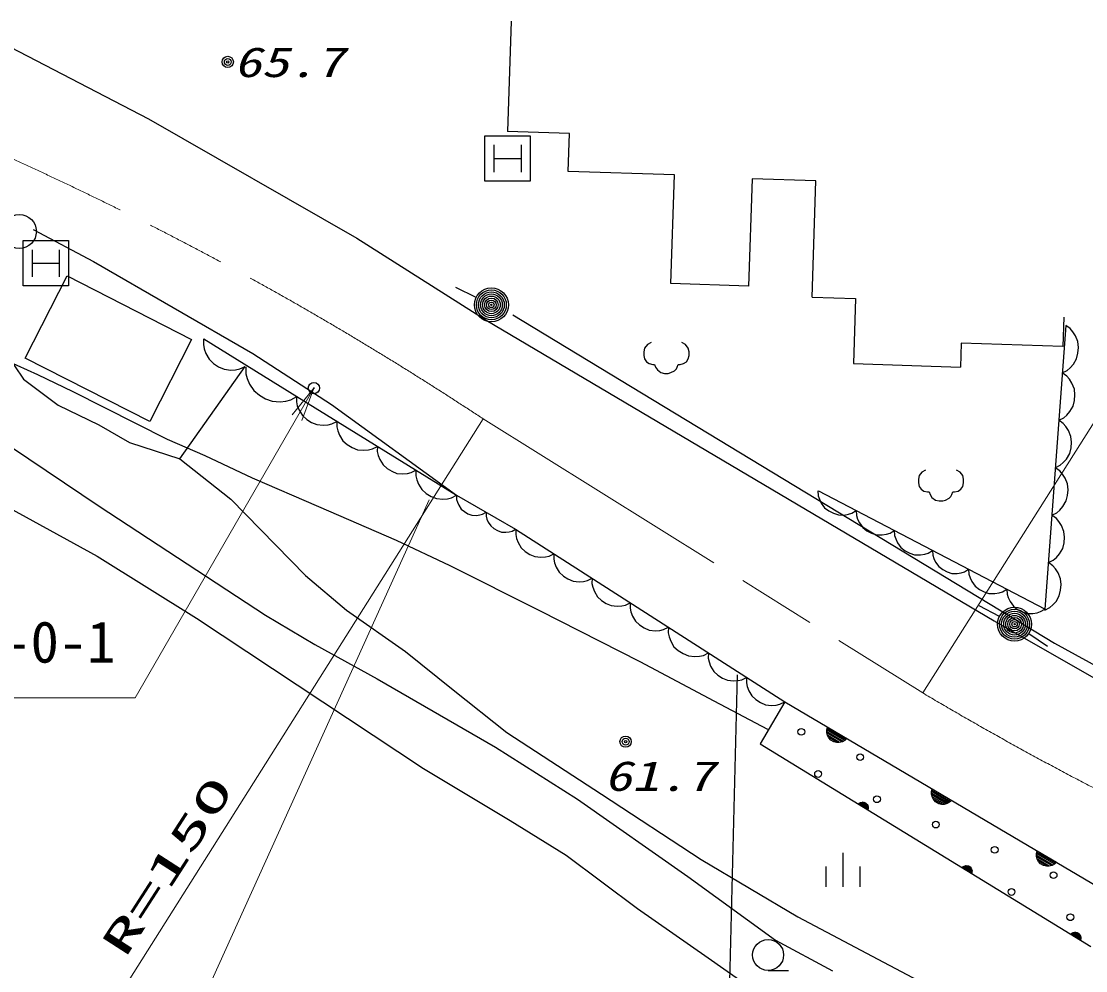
# Model space of a CAD drawing. Units: millimetres, scale not verified. Extents: x 40000 to 680000, y 20000 to 380000.
# Drawn here: x 282256 to 329242, y 264616 to 306535 of the extents above; entities that cross this region are included whole.
import ezdxf
from ezdxf.enums import TextEntityAlignment as Align

# ---------------------------------------------------------------- set-up
doc = ezdxf.new("R2010")
doc.units = ezdxf.units.MM
doc.header["$LTSCALE"] = 1000
doc.header["$PDMODE"] = 32
doc.header["$PDSIZE"] = 500
doc.linetypes.add('CHAIN', pattern=[18.5, 12, -1.5, 3.5, -1.5])
doc.linetypes.add('DASHED', pattern=[7.5, 6, -1.5])
for name, color, linetype, lineweight in [('M-BGD', 7, 'Continuous', 25), ('M-BMK', 2, 'CHAIN', 13), ('M-BMK-SRVR', 3, 'Continuous', 25), ('M-STR-HTXT', 7, 'Continuous', 13), ('M-STR-STRC', 7, 'Continuous', 25)]:
    doc.layers.add(name, color=color, linetype=linetype, lineweight=lineweight)
doc.layers.add('M-OTRS', color=6, linetype='Continuous')
doc.styles.add('ＭＳ ゴシック', font='')
doc.styles.get('ＭＳ ゴシック').set_extended_font_data('MS Gothic')

# ---------------------------------------------------------------- blocks, each defined once
blk = doc.blocks.new('open_arrow')
at = {"color": 0, "linetype": 'Continuous', "lineweight": -2}
blk.add_lwpolyline([(7.5, 1.25), (0, 0), (7.5, -1.25)], dxfattribs=at)

msp = doc.modelspace()

# ---------------------------------------------------------------- linework, layer by layer
at = {"layer": 'M-BGD'}
for p, q in [((303879, 306535), (303717, 301666)), ((281388, 305595), (287878, 302233)), ((287878, 302233), (297066, 296954)), ((306454, 301575), (303717, 301666)), ((306399, 299905), (306454, 301575)), ((311087, 299750), (306399, 299905)), ((310928, 294957), (311087, 299750)), ((314516, 299579), (314359, 294843)), ((317330, 299486), (314516, 299579)), ((317160, 294359), (317330, 299486)), ((282778, 297341), (285437, 295933)), ((297066, 296954), (302784, 293344)), ((285437, 295933), (292474, 291867)), ((282432, 291661), (284284, 295291)), ((284284, 295291), (289776, 292489)), ((302332, 294345), (301434, 294784)), ((314359, 294843), (310928, 294957)), ((317160, 294359), (319086, 294295)), ((319086, 294295), (318991, 291428)), ((302784, 293344), (313594, 286938)), ((303948, 293574), (327871, 279072)), ((328280, 293466), (328237, 292174)), ((328358, 293106), (327442, 280584)), ((328559, 292965), (328358, 293106)), ((328675, 292830), (328559, 292965)), ((328789, 292653), (328675, 292830)), ((289776, 292489), (287924, 288859)), ((290305, 292516), (290293, 292260)), ((290293, 292260), (290329, 292076)), ((290313, 292511), (294417, 289970)), ((309893, 292266), (309773, 292106)), ((310053, 292346), (309893, 292266)), ((311574, 292266), (311414, 292346)), ((311694, 292106), (311574, 292266)), ((323746, 292323), (323711, 291271)), ((328237, 292174), (323746, 292323)), ((328896, 292392), (328789, 292653)), ((328919, 292138), (328896, 292392)), ((290329, 292076), (290402, 291869)), ((290402, 291869), (290548, 291612)), ((292474, 291867), (295946, 289615)), ((309773, 292106), (309733, 291946)), ((309733, 291946), (309733, 291786)), ((309733, 291786), (309773, 291626)), ((311734, 291946), (311694, 292106)), ((311694, 291625), (311734, 291786)), ((311734, 291786), (311734, 291946)), ((328841, 291638), (328901, 291887)), ((328901, 291887), (328919, 292138)), ((281606, 291556), (282970, 290936)), ((287924, 288859), (282432, 291661)), ((290548, 291612), (290743, 291429)), ((290743, 291429), (290963, 291282)), ((309773, 291626), (309853, 291505)), ((309853, 291505), (309973, 291425)), ((309973, 291425), (310133, 291385)), ((310133, 291385), (310213, 291385)), ((310213, 291385), (310253, 291265)), ((311213, 291265), (311254, 291385)), ((311254, 291385), (311334, 291385)), ((311334, 291385), (311494, 291425)), ((311494, 291425), (311614, 291505)), ((311614, 291505), (311694, 291625)), ((318991, 291428), (323711, 291271)), ((328559, 291238), (328697, 291396)), ((328697, 291396), (328841, 291638)), ((282970, 290936), (284533, 290192)), ((290963, 291282), (291207, 291172)), ((291207, 291172), (291500, 291135)), ((291500, 291135), (291719, 291147)), ((291719, 291147), (291902, 291183)), ((291902, 291183), (292134, 291293)), ((292168, 291274), (292172, 290970)), ((292172, 290970), (292229, 290757)), ((310253, 291265), (310333, 291145)), ((310333, 291145), (310493, 291025)), ((310493, 291025), (310653, 290985)), ((310653, 290985), (310813, 290985)), ((310813, 290985), (310933, 291025)), ((310933, 291025), (311093, 291105)), ((311093, 291105), (311173, 291185)), ((311173, 291185), (311213, 291265)), ((328205, 291011), (328424, 291121)), ((328405, 290870), (328205, 291011)), ((328522, 290735), (328405, 290870)), ((328424, 291121), (328559, 291238)), ((292229, 290757), (292331, 290518)), ((292331, 290518), (292522, 290227)), ((328635, 290558), (328522, 290735)), ((328743, 290298), (328635, 290558)), ((284533, 290192), (288702, 288083)), ((292522, 290227), (292766, 290025)), ((292766, 290025), (293036, 289869)), ((294152, 289823), (294417, 289970)), ((294404, 289978), (294400, 289733)), ((294417, 289970), (301460, 285607)), ((328766, 290043), (328743, 290298)), ((328748, 289792), (328766, 290043)), ((293036, 289869), (293332, 289757)), ((293332, 289757), (293681, 289736)), ((293681, 289736), (293939, 289766)), ((293939, 289766), (294152, 289823)), ((294400, 289733), (294441, 289560)), ((294441, 289560), (294518, 289364)), ((295946, 289615), (301460, 285607)), ((328543, 289302), (328687, 289544)), ((328687, 289544), (328748, 289792)), ((294518, 289364), (294665, 289125)), ((294665, 289125), (294858, 288956)), ((328052, 288917), (328271, 289027)), ((328271, 289027), (328405, 289143)), ((328405, 289143), (328543, 289302)), ((294858, 288956), (295072, 288823)), ((295072, 288823), (295308, 288726)), ((295308, 288726), (295589, 288701)), ((295589, 288701), (295798, 288719)), ((295798, 288719), (295971, 288760)), ((295971, 288760), (296189, 288872)), ((296189, 288872), (296186, 288627)), ((296186, 288627), (296226, 288454)), ((328252, 288776), (328052, 288917)), ((328369, 288641), (328252, 288776)), ((328482, 288464), (328369, 288641)), ((288702, 288083), (290364, 287363)), ((296226, 288454), (296303, 288258)), ((296303, 288258), (296451, 288018)), ((328589, 288203), (328482, 288464)), ((328613, 287949), (328589, 288203)), ((281822, 287731), (285699, 285126)), ((296451, 288018), (296643, 287850)), ((296643, 287850), (296857, 287717)), ((296857, 287717), (297093, 287620)), ((297093, 287620), (297374, 287595)), ((297374, 287595), (297583, 287613)), ((297583, 287613), (297757, 287654)), ((297757, 287654), (297974, 287766)), ((297974, 287766), (297971, 287533)), ((328534, 287449), (328594, 287698)), ((328594, 287698), (328613, 287949)), ((290364, 287363), (292445, 286379)), ((297971, 287533), (298010, 287368)), ((298010, 287368), (298083, 287182)), ((298083, 287182), (298224, 286953)), ((328252, 287049), (328390, 287207)), ((328390, 287207), (328534, 287449)), ((298224, 286953), (298407, 286793)), ((298407, 286793), (298611, 286666)), ((298611, 286666), (298836, 286574)), ((299467, 286606), (299675, 286713)), ((299675, 286713), (299671, 286468)), ((313594, 286938), (325196, 280064)), ((322014, 286635), (321894, 286475)), ((322174, 286715), (322014, 286635)), ((323694, 286635), (323534, 286715)), ((323814, 286475), (323694, 286635)), ((327899, 286822), (328117, 286932)), ((328099, 286681), (327899, 286822)), ((328215, 286546), (328099, 286681)), ((328117, 286932), (328252, 287049)), ((292445, 286379), (295383, 285108)), ((298836, 286574), (299103, 286550)), ((299103, 286550), (299302, 286567)), ((299302, 286567), (299467, 286606)), ((299671, 286468), (299712, 286295)), ((299712, 286295), (299788, 286099)), ((321894, 286475), (321854, 286315)), ((321854, 286315), (321854, 286155)), ((321854, 286155), (321894, 285995)), ((323854, 286315), (323814, 286475)), ((323814, 285995), (323854, 286155)), ((323854, 286155), (323854, 286315)), ((328329, 286369), (328215, 286546)), ((328436, 286109), (328329, 286369)), ((299788, 286099), (299936, 285859)), ((299936, 285859), (300128, 285691)), ((300128, 285691), (300343, 285558)), ((317422, 285810), (317436, 285589)), ((327442, 280584), (317457, 285792)), ((321894, 285995), (321974, 285875)), ((321974, 285875), (322094, 285795)), ((322094, 285795), (322254, 285755)), ((322254, 285755), (322334, 285755)), ((322334, 285755), (322374, 285635)), ((323334, 285635), (323374, 285755)), ((323374, 285755), (323454, 285755)), ((323454, 285755), (323614, 285795)), ((323614, 285795), (323734, 285875)), ((323734, 285875), (323814, 285995)), ((328460, 285854), (328436, 286109)), ((328441, 285603), (328460, 285854)), ((300343, 285558), (300579, 285461)), ((300579, 285461), (300860, 285435)), ((300860, 285435), (301069, 285454)), ((301069, 285454), (301242, 285495)), ((301242, 285495), (301460, 285607)), ((301460, 285607), (304072, 284112)), ((301468, 285602), (301471, 285427)), ((301471, 285427), (301505, 285305)), ((301505, 285305), (301564, 285167)), ((317436, 285589), (317484, 285435)), ((317484, 285435), (317566, 285264)), ((317566, 285264), (317715, 285057)), ((322374, 285635), (322454, 285515)), ((322454, 285515), (322614, 285395)), ((322614, 285395), (322774, 285355)), ((322774, 285355), (322934, 285355)), ((322934, 285355), (323054, 285395)), ((323054, 285395), (323214, 285475)), ((323214, 285475), (323294, 285555)), ((323294, 285555), (323334, 285635)), ((328237, 285113), (328381, 285355)), ((328381, 285355), (328441, 285603)), ((281722, 285050), (285612, 282926)), ((285699, 285126), (293039, 280319)), ((295383, 285108), (298797, 283632)), ((301564, 285167), (301676, 284999)), ((301676, 284999), (301817, 284884)), ((301817, 284884), (301973, 284795)), ((301973, 284795), (302145, 284731)), ((302145, 284731), (302346, 284720)), ((302346, 284720), (302494, 284738)), ((302494, 284738), (302617, 284772)), ((302617, 284772), (302770, 284857)), ((302770, 284857), (302773, 284682)), ((317715, 285057), (317900, 284918)), ((317900, 284918), (318102, 284812)), ((318102, 284812), (318322, 284741)), ((318322, 284741), (318577, 284736)), ((318577, 284736), (318764, 284767)), ((318764, 284767), (318918, 284816)), ((318918, 284816), (319107, 284931)), ((319107, 284931), (319120, 284710)), ((327745, 284728), (327964, 284838)), ((327964, 284838), (328099, 284954)), ((328099, 284954), (328237, 285113)), ((302773, 284682), (302807, 284560)), ((302807, 284560), (302866, 284422)), ((302866, 284422), (302978, 284254)), ((319120, 284710), (319169, 284556)), ((319169, 284556), (319251, 284385)), ((319251, 284385), (319400, 284178)), ((327946, 284587), (327745, 284728)), ((328062, 284452), (327946, 284587)), ((328176, 284275), (328062, 284452)), ((328283, 284014), (328176, 284275)), ((302978, 284254), (303119, 284139)), ((303119, 284139), (303275, 284049)), ((303275, 284049), (303447, 283986)), ((303447, 283986), (303648, 283975)), ((303648, 283975), (303796, 283993)), ((303796, 283993), (303919, 284027)), ((303919, 284027), (304072, 284112)), ((304072, 284112), (315953, 276486)), ((304086, 284103), (304079, 283870)), ((304079, 283870), (304115, 283704)), ((319400, 284178), (319585, 284039)), ((319585, 284039), (319787, 283934)), ((319787, 283934), (320007, 283862)), ((320007, 283862), (320262, 283858)), ((320262, 283858), (320449, 283889)), ((320449, 283889), (320603, 283937)), ((320603, 283937), (320792, 284053)), ((320792, 284053), (320805, 283831)), ((320805, 283831), (320853, 283678)), ((328306, 283760), (328283, 284014)), ((298797, 283632), (301167, 282501)), ((304115, 283704), (304185, 283517)), ((304185, 283517), (304322, 283286)), ((320853, 283678), (320935, 283506)), ((320935, 283506), (321085, 283300)), ((328228, 283260), (328288, 283509)), ((328288, 283509), (328306, 283760)), ((285612, 282926), (289990, 280175)), ((304322, 283286), (304503, 283123)), ((304503, 283123), (304705, 282993)), ((304705, 282993), (304928, 282897)), ((304928, 282897), (305195, 282868)), ((305195, 282868), (305395, 282883)), ((305395, 282883), (305560, 282919)), ((305560, 282919), (305769, 283023)), ((305769, 283023), (305762, 282789)), ((321085, 283300), (321270, 283161)), ((321270, 283161), (321472, 283055)), ((321472, 283055), (321691, 282983)), ((321691, 282983), (321946, 282979)), ((321946, 282979), (322134, 283010)), ((322134, 283010), (322288, 283058)), ((322288, 283058), (322477, 283174)), ((322477, 283174), (322489, 282964)), ((322489, 282964), (322535, 282819)), ((327811, 282743), (327946, 282860)), ((327946, 282860), (328084, 283018)), ((328084, 283018), (328228, 283260)), ((301167, 282501), (305137, 280516)), ((305762, 282789), (305799, 282624)), ((305799, 282624), (305868, 282436)), ((305868, 282436), (306006, 282206)), ((322535, 282819), (322613, 282656)), ((322613, 282656), (322754, 282461)), ((322754, 282461), (322929, 282329)), ((327592, 282633), (327811, 282743)), ((327792, 282492), (327592, 282633)), ((327909, 282357), (327792, 282492)), ((306006, 282206), (306186, 282042)), ((306186, 282042), (306388, 281913)), ((306388, 281913), (306612, 281817)), ((307244, 281839), (307453, 281942)), ((307453, 281942), (307446, 281709)), ((322929, 282329), (323121, 282229)), ((323121, 282229), (323329, 282161)), ((323329, 282161), (323570, 282157)), ((323570, 282157), (323748, 282186)), ((323748, 282186), (323894, 282232)), ((323894, 282232), (324073, 282342)), ((324073, 282342), (324086, 282120)), ((324086, 282120), (324134, 281967)), ((324134, 281967), (324216, 281795)), ((328022, 282180), (327909, 282357)), ((328130, 281920), (328022, 282180)), ((328153, 281665), (328130, 281920)), ((306612, 281817), (306878, 281788)), ((306878, 281788), (307078, 281802)), ((307078, 281802), (307244, 281839)), ((307446, 281709), (307482, 281543)), ((307482, 281543), (307552, 281356)), ((324216, 281795), (324366, 281589)), ((324366, 281589), (324550, 281450)), ((324550, 281450), (324753, 281344)), ((325568, 281347), (325757, 281463)), ((325757, 281463), (325771, 281242)), ((328135, 281414), (328153, 281665)), ((307552, 281356), (307689, 281125)), ((307689, 281125), (307869, 280962)), ((324753, 281344), (324972, 281272)), ((324972, 281272), (325227, 281268)), ((325227, 281268), (325415, 281299)), ((325415, 281299), (325568, 281347)), ((325771, 281242), (325819, 281088)), ((325819, 281088), (325901, 280917)), ((327930, 280924), (328074, 281166)), ((328074, 281166), (328135, 281414)), ((305137, 280516), (309557, 278275)), ((307869, 280962), (308071, 280832)), ((308071, 280832), (308295, 280736)), ((308295, 280736), (308562, 280708)), ((308562, 280708), (308761, 280722)), ((308761, 280722), (308927, 280758)), ((308927, 280758), (309136, 280862)), ((309136, 280862), (309129, 280629)), ((309129, 280629), (309165, 280463)), ((325434, 280260), (324545, 280719)), ((325901, 280917), (326051, 280710)), ((326051, 280710), (326235, 280571)), ((326235, 280571), (326437, 280466)), ((327253, 280469), (327442, 280584)), ((327439, 280538), (327657, 280649)), ((327657, 280649), (327792, 280765)), ((327792, 280765), (327930, 280924)), ((289990, 280175), (300014, 273550)), ((293039, 280319), (295210, 279016)), ((309165, 280463), (309235, 280275)), ((309235, 280275), (309372, 280045)), ((309372, 280045), (309552, 279881)), ((325196, 280064), (329809, 277436)), ((326437, 280466), (326657, 280394)), ((326657, 280394), (326912, 280389)), ((326912, 280389), (327099, 280420)), ((327099, 280420), (327253, 280469)), ((309552, 279881), (309754, 279752)), ((309754, 279752), (309978, 279656)), ((309978, 279656), (310245, 279627)), ((310245, 279627), (310444, 279642)), ((310444, 279642), (310610, 279678)), ((310610, 279678), (310819, 279781)), ((310819, 279781), (310812, 279537)), ((310812, 279537), (310850, 279362)), ((310850, 279362), (310923, 279166)), ((310923, 279166), (311067, 278923)), ((326725, 279501), (327558, 278949)), ((295210, 279016), (297970, 277497)), ((311067, 278923), (311256, 278752)), ((311256, 278752), (311468, 278616)), ((312367, 278538), (312586, 278647)), ((312586, 278647), (312579, 278414)), ((327871, 279072), (330568, 277586)), ((309557, 278275), (312832, 276529)), ((311468, 278616), (311703, 278515)), ((311703, 278515), (311983, 278485)), ((311983, 278485), (312193, 278500)), ((312193, 278500), (312367, 278538)), ((312579, 278414), (312616, 278248)), ((312616, 278248), (312685, 278061)), ((312685, 278061), (312823, 277830)), ((312823, 277830), (313003, 277667)), ((297970, 277497), (303186, 274482)), ((313003, 277667), (313205, 277537)), ((313205, 277537), (313428, 277441)), ((313428, 277441), (313695, 277412)), ((313695, 277412), (313895, 277427)), ((313895, 277427), (314061, 277463)), ((314061, 277463), (314270, 277566)), ((314270, 277566), (314263, 277333)), ((314263, 277333), (314299, 277168)), ((314299, 277168), (314369, 276980)), ((314369, 276980), (314506, 276749)), ((314506, 276749), (314686, 276586)), ((312832, 276529), (315194, 275278)), ((314686, 276586), (314888, 276457)), ((315953, 276486), (314876, 274629)), ((314888, 276457), (315112, 276361)), ((315112, 276361), (315378, 276332)), ((315378, 276332), (315578, 276346)), ((315578, 276346), (315744, 276383)), ((315744, 276383), (315953, 276486)), ((315953, 276486), (329841, 268295)), ((317810, 275251), (317837, 275375)), ((317837, 275375), (318698, 274867)), ((317811, 275135), (317810, 275251)), ((317847, 274998), (317811, 275135)), ((317814, 275179), (318538, 274752)), ((318586, 274794), (317828, 275241)), ((318456, 274731), (317835, 275097)), ((317841, 275303), (318633, 274835)), ((317902, 274895), (317847, 274998)), ((317857, 275015), (318374, 274710)), ((317985, 274800), (317902, 274895)), ((318257, 274709), (317912, 274912)), ((318698, 274867), (318603, 274784)), ((303186, 274482), (306815, 272187)), ((314876, 274629), (329461, 265689)), ((318123, 274718), (317985, 274800)), ((318247, 274692), (318123, 274718)), ((318363, 274693), (318247, 274692)), ((318500, 274728), (318363, 274693)), ((318603, 274784), (318500, 274728)), ((300014, 273550), (303831, 271255)), ((322440, 272521), (322466, 272644)), ((322441, 272404), (322440, 272521)), ((322466, 272644), (323328, 272136)), ((322470, 272572), (323263, 272105)), ((306815, 272187), (311684, 268775)), ((319248, 272019), (319300, 272046)), ((319300, 272046), (319369, 272063)), ((319322, 272044), (319629, 271856)), ((319369, 272063), (319427, 272062)), ((319616, 271911), (319377, 272058)), ((319427, 272062), (319489, 272048)), ((319444, 272052), (319580, 271968)), ((319489, 272048), (319557, 272006)), ((322476, 272267), (322441, 272404)), ((322444, 272449), (323167, 272022)), ((323215, 272064), (322457, 272511)), ((323085, 272001), (322465, 272367)), ((322532, 272165), (322476, 272267)), ((322486, 272284), (323003, 271980)), ((322615, 272069), (322532, 272165)), ((322886, 271979), (322542, 272182)), ((322752, 271988), (322615, 272069)), ((323232, 272053), (323130, 271998)), ((323328, 272136), (323232, 272053)), ((319200, 271979), (319248, 272019)), ((319626, 271717), (319200, 271979)), ((319238, 272002), (319630, 271762)), ((319634, 271807), (319276, 272026)), ((319557, 272006), (319598, 271958)), ((319598, 271958), (319624, 271906)), ((319624, 271906), (319641, 271837)), ((319640, 271779), (319626, 271717)), ((319641, 271837), (319640, 271779)), ((322876, 271961), (322752, 271988)), ((322993, 271962), (322876, 271961)), ((323130, 271998), (322993, 271962)), ((303831, 271255), (306312, 269716)), ((306312, 269716), (309450, 267366)), ((318519, 269823), (318519, 268323)), ((327069, 269790), (327096, 269914)), ((327070, 269674), (327069, 269790)), ((327073, 269718), (327797, 269292)), ((327844, 269333), (327086, 269780)), ((327096, 269914), (327957, 269406)), ((327100, 269842), (327892, 269375)), ((323830, 269211), (323882, 269238)), ((323882, 269238), (323950, 269255)), ((323904, 269236), (324211, 269048)), ((323950, 269255), (324009, 269254)), ((324198, 269103), (323959, 269249)), ((324009, 269254), (324070, 269240)), ((324026, 269244), (324162, 269160)), ((324070, 269240), (324138, 269198)), ((327105, 269537), (327070, 269674)), ((327714, 269270), (327094, 269636)), ((327161, 269434), (327105, 269537)), ((327115, 269554), (327632, 269249)), ((327244, 269339), (327161, 269434)), ((327516, 269248), (327171, 269451)), ((327382, 269258), (327244, 269339)), ((327506, 269231), (327382, 269258)), ((327622, 269232), (327506, 269231)), ((327759, 269267), (327622, 269232)), ((327862, 269323), (327759, 269267)), ((327957, 269406), (327862, 269323)), ((311684, 268775), (315551, 265970)), ((317769, 269223), (317769, 268323)), ((319269, 269223), (319269, 268323)), ((323781, 269170), (323830, 269211)), ((324208, 268909), (323781, 269170)), ((323819, 269194), (324212, 268954)), ((324215, 268998), (323857, 269218)), ((324138, 269198), (324179, 269149)), ((324179, 269149), (324206, 269098)), ((324206, 269098), (324223, 269029)), ((324222, 268971), (324208, 268909)), ((324223, 269029), (324222, 268971)), ((309450, 267366), (312576, 265183)), ((315551, 265970), (318063, 264606)), ((328581, 266229), (328629, 266269)), ((329007, 265967), (328581, 266229)), ((328619, 266252), (329011, 266012)), ((328629, 266269), (328681, 266296)), ((329015, 266056), (328657, 266276)), ((328681, 266296), (328750, 266313)), ((328703, 266294), (329010, 266106)), ((328750, 266313), (328808, 266312)), ((328997, 266161), (328758, 266307)), ((328808, 266312), (328870, 266298)), ((328825, 266302), (328962, 266218)), ((328870, 266298), (328938, 266256)), ((328938, 266256), (328979, 266208)), ((328979, 266208), (329006, 266156)), ((329006, 266156), (329022, 266087)), ((329022, 266029), (329007, 265967)), ((329022, 266087), (329022, 266029)), ((312576, 265183), (316620, 262354)), ((315221, 264626), (316121, 264626))]:
    msp.add_line(p, q, dxfattribs=at)
at = {"layer": 'M-BGD', "linetype": 'DASHED'}
for p, q in [((281554, 291916), (282354, 290740)), ((289259, 287212), (292134, 291293)), ((282354, 290740), (283880, 289589)), ((283880, 289589), (285681, 288714)), ((285681, 288714), (287032, 287938)), ((287032, 287938), (289259, 287212)), ((289259, 287212), (291511, 285436)), ((291511, 285436), (294809, 282065)), ((294809, 282065), (296610, 280539)), ((296610, 280539), (299212, 278713)), ((299212, 278713), (301313, 277011)), ((301313, 277011), (303684, 275140)), ((303684, 275140), (307862, 272413)), ((307862, 272413), (312266, 269530)), ((312266, 269530), (316534, 266992)), ((316534, 266992), (322263, 263965))]:
    msp.add_line(p, q, dxfattribs=at)
at = {"layer": 'M-BGD'}
for centre, radius in [((291370, 304739), 250), ((291370, 304739), 150), ((291370, 304739), 50), ((282171, 297257), 750), ((303006, 294015), 750), ((303006, 294015), 660), ((303006, 294015), 570), ((303006, 294015), 480), ((303006, 294015), 390), ((303006, 294015), 300), ((303006, 294015), 210), ((303006, 294015), 120), ((303006, 294015), 30), ((326100, 279916), 750), ((326100, 279916), 660), ((326100, 279916), 570), ((326100, 279916), 480), ((326100, 279916), 390), ((326100, 279916), 300), ((326100, 279916), 210), ((326100, 279916), 120), ((326100, 279916), 30), ((308934, 274729), 250), ((308934, 274729), 150), ((316688, 275162), 150), ((308934, 274729), 50), ((319287, 274045), 150), ((317429, 273304), 150), ((320027, 272187), 150), ((322626, 271069), 150), ((325224, 269952), 150), ((327823, 268834), 150), ((325965, 268094), 150), ((328563, 266976), 150), ((315221, 265310), 684)]:
    msp.add_circle(centre, radius, dxfattribs=at)
at = {"layer": 'M-BMK'}
msp.add_line((302644, 288981), (322048, 276882), dxfattribs=at)
for centre, start, end in [((219937, 163833), 56.54026, 70.41132), ((398686, 405835), 239.27664, 257.22586)]:
    msp.add_arc(centre, 150008, start, end, dxfattribs=at)
at = {"layer": 'M-BMK-SRVR'}
msp.add_circle((295176, 290339), 8.7, dxfattribs=at)
at = {"layer": 'M-OTRS'}
msp.add_point((295176, 290339), dxfattribs=at)
at = {"layer": 'M-STR-HTXT'}
for p, q in [((322048, 276882), (339120, 303881)), ((302644, 288981), (285866, 262394)), ((300258, 285410), (285650, 253136))]:
    msp.add_line(p, q, dxfattribs=at)
msp.add_lwpolyline([(295176, 290339), (287283, 276668), (274188, 276668)], dxfattribs=at)
at = {"layer": 'M-STR-STRC'}
for p, q in [((302719, 299480), (302719, 301480)), ((302719, 301480), (304719, 301480)), ((304719, 301480), (304719, 299480)), ((303119, 301080), (303119, 299880)), ((304319, 301080), (304319, 299880)), ((303119, 300480), (304319, 300480)), ((304719, 299480), (302719, 299480)), ((282334, 294849), (282334, 296849)), ((282334, 296849), (284334, 296849)), ((284334, 296849), (284334, 294849)), ((282734, 296449), (282734, 295249)), ((283934, 296449), (283934, 295249)), ((282734, 295849), (283934, 295849)), ((284334, 294849), (282334, 294849)), ((313851, 277683), (313311, 256171))]:
    msp.add_line(p, q, dxfattribs=at)

# ---------------------------------------------------------------- block references
at = {"layer": 'M-STR-HTXT', "xscale": 200, "yscale": 200, "rotation": 240}
msp.add_blockref('open_arrow', (295176, 290339), dxfattribs=at)

# ---------------------------------------------------------------- texts
at = {"layer": 'M-BGD', "style": 'ＭＳ ゴシック', "oblique": 15, "width": 1.35}
for s, p in [('65.7', (291645, 303675)), ('61.7', (307994, 272159))]:
    msp.add_text(s, height=1320, dxfattribs=at).set_placement(p, align=Align.BOTTOM_LEFT)
at = {"layer": 'M-STR-HTXT', "style": 'ＭＳ ゴシック'}
msp.add_text('69-16-0-1', height=1833, dxfattribs=at).set_placement((275188, 277668), align=Align.BOTTOM_LEFT)
at = {"layer": 'M-STR-HTXT', "style": 'ＭＳ ゴシック', "width": 2}
msp.add_text('R=150', height=1320, rotation=57.2, dxfattribs=at).set_placement((287165, 264907), align=Align.BOTTOM_LEFT)

doc.saveas('drawing.dxf')
